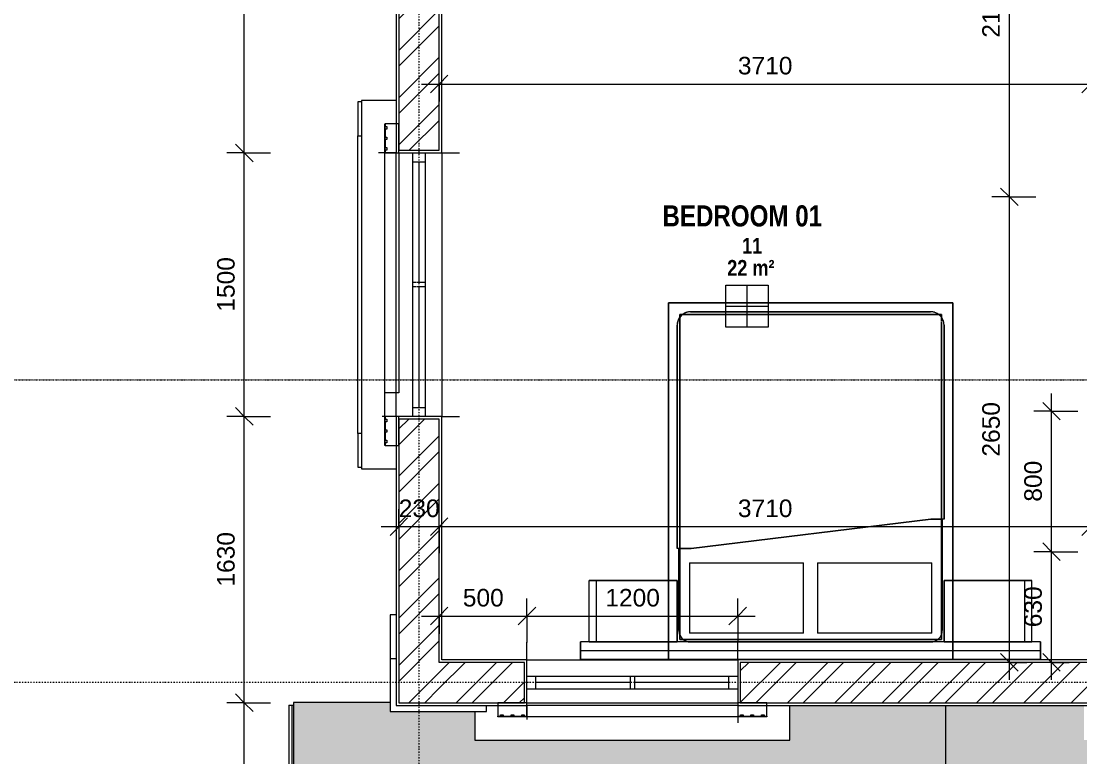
# Model space of a CAD drawing. Header units: millimetres. Extents: x -20313 to 13390, y -15775 to 12805.
# Drawn here: x -14737 to -8708, y -9214 to -5027 of the extents above; entities that cross this region are included whole.
import ezdxf

# ---------------------------------------------------------------- set-up
doc = ezdxf.new("R2010")
doc.units = ezdxf.units.MM
for name, pattern in [('Centre', [14.4, 3, -2.2, 7, -2.2]), ('Dash dot', [15.875, 6.35, -4.7625, 0, -4.7625]), ('TD_Level Line', [8, 4, -2, 0, -2])]:
    doc.linetypes.add(name, pattern=pattern)
for name, color, linetype, lineweight in [('A-ANNO-DIMS', 211, 'Continuous', 9), ('A-ANNO-DIMS-100', 211, 'Continuous', 9), ('A-AREA-IDEN', 2, 'Continuous', 9), ('A-DETL-MBND', 5, 'Continuous', 5), ('A-GENM', 13, 'Continuous', 5), ('A-GLAZ', 151, 'Continuous', 5), ('A-ROOF', 132, 'Continuous', 5), ('A-ROOF-PATT', 132, 'Continuous', 5), ('A-WALL', 113, 'Continuous', 5), ('A-WALL-PATT', 111, 'Continuous', 18), ('G-ANNO-SYMB', 111, 'Continuous', 9), ('I-FURN', 30, 'Continuous', 5), ('I-WALL', 2, 'Continuous', 5), ('S-GRID', 1, 'Continuous', 9)]:
    doc.layers.add(name, color=color, linetype=linetype, lineweight=lineweight)
doc.styles.add('Arial Narrow_B', font='ARIALNB.TTF', dxfattribs={"height": 90})
doc.styles.add('Arial Narrow_B_1', font='ARIALNB.TTF', dxfattribs={"height": 120})
doc.styles.add('Arial_3', font='arial.ttf', dxfattribs={"height": 100})
doc.dimstyles.new('Arial_1_0', dxfattribs={"dimscale": 304.8, "dimtxt": 102.02594, "dimasz": 0.328084, "dimexe": 0.328084, "dimexo": 0.0625, "dimgap": 0.082021, "dimtad": 1, "dimdec": 0, "dimzin": 0, "dimdsep": 46, "dimtxsty": 'Arial_3', "dimblk1": 'OBLIQUE', "dimblk2": 'OBLIQUE', "dimsah": 1, "dimcen": 0.09, "dimdle": 0.328084, "dimazin": 0, "dimtfac": 1, "dimtdec": 4, "dimtix": 1, "dimtmove": 0, "dimatfit": 3, "dimfxl": 0.492126, "dimfxlon": 1, "dimtvp": 1, "dimtolj": 1, "dimtzin": 0, "dimarcsym": 2})
pattern_1 = [(45, (-8404.18, -5860.1), (-134.704, 134.704), []), (45, (-8314.37, -5860.1), (-134.704, 134.704), [])]

# ---------------------------------------------------------------- blocks, each defined once
blk = doc.blocks.new('Casement - 2L - 1200 X 1800-1205388-01_First floor')
at = {"layer": 'A-GLAZ'}
for p, q in [((-273.8, 130), (-273.8, 230)), ((926.2, 130), (926.2, 230)), ((-223.8, 35), (-273.8, 35)), ((876.2, 35), (-223.8, 35)), ((-223.8, -35), (-223.8, 35)), ((-223.8, 0), (-223.8, 15)), ((313.2, 0), (-223.8, 0)), ((876.2, -35), (876.2, 35)), ((926.2, 35), (876.2, 35)), ((-273.8, -35), (-223.8, -35)), ((-223.8, -35), (876.2, -35)), ((876.2, 0), (339.2, 0)), ((876.2, -35), (926.2, -35)), ((-273.8, -130), (-273.8, -210)), ((926.2, -130), (926.2, -230))]:
    blk.add_line(p, q, dxfattribs=at)
at = {"layer": 'A-GLAZ', "linetype": 'Centre'}
for p, q in [((313.2, 35), (313.2, -35)), ((339.2, 35), (339.2, -35))]:
    blk.add_line(p, q, dxfattribs=at)
blk = doc.blocks.new('PARAPET3 - PARAPET-973356-01_First floor')
at = {"layer": 'A-DETL-MBND'}
for p, q in [((-9350, 12911.3), (-13958.9, 12759.8)), ((-9350, 12911.3), (-9349.4, 12892.2)), ((-13939.2, 12741.3), (-9349.4, 12892.2)), ((-9349.4, 12892.2), (-9349.2, 12885.7))]:
    blk.add_line(p, q, dxfattribs=at)
blk = doc.blocks.new('FUR-5_Beds - 4_Queen_1520 x 1880-V4-01_First floor')
at = {"layer": 'I-FURN', "color": 10}
for p, q in [((810, 0), (-810, 0)), ((-810, 0), (-810, -450)), ((-810, -450), (-810, 0)), ((-810, 0), (810, 0)), ((810, -450), (810, 0)), ((810, 0), (810, -450)), ((-1310, 0), (-1310, -100)), ((-1310, -50), (-1310, 0)), ((-810, 0), (-1310, 0)), ((-1310, 0), (1310, 0)), ((-1310, -100), (-1310, -50)), ((-1310, -50), (1310, -50)), ((810, 0), (-810, 0)), ((1310, 0), (810, 0)), ((1310, 0), (1310, -50)), ((1310, -100), (1310, 0)), ((1310, -50), (1310, -100)), ((-1310, -100), (1310, -100)), ((-1310, -100), (-1260, -100)), ((-1220, -100), (-1260, -100)), ((-1260, -100), (-760, -100)), ((-1260, -100), (-1260, -450)), ((-1260, -100), (-1260, -450)), ((-1260, -100), (-1220, -100)), ((-760, -100), (-1220, -100)), ((-1220, -100), (-810, -100)), ((-810, -100), (-1220, -100)), ((-1220, -100), (-1220, -450)), ((-1220, -100), (-1220, -450)), ((-1220, -100), (-810, -100)), ((-810, -100), (-760, -100)), ((-760, -100), (-810, -100)), ((-810, -100), (-760, -100)), ((-760, -450), (-760, -100)), ((-760, -100), (-760, -450)), ((-760, -100), (-760, -450)), ((-760, -100), (-760, -450)), ((-760, -100), (-683.8, -100)), ((-724.3, -115), (-745, -115)), ((-745, -115), (-745, -140.9)), ((-745, -140.9), (-745, -115)), ((-745, -115), (-724.3, -115)), ((-720.6, -115), (-724.3, -115)), ((-724.3, -115), (-720.6, -115)), ((-684.4, -115), (-719.6, -115)), ((-719.6, -115), (-684.4, -115)), ((-683.8, -100), (683.8, -100)), ((683.8, -115), (-683.8, -115)), ((-683.8, -115), (683.8, -115)), ((683.8, -100), (760, -100)), ((721.1, -115), (684.5, -115)), ((684.5, -115), (721.1, -115)), ((724, -115), (721.7, -115)), ((721.7, -115), (724, -115)), ((745, -115), (724, -115)), ((724, -115), (745, -115)), ((745, -140.9), (745, -115)), ((745, -115), (745, -140.9)), ((760, -100), (1260, -100)), ((810, -100), (760, -100)), ((760, -100), (810, -100)), ((1220, -100), (760, -100)), ((760, -450), (760, -100)), ((760, -100), (760, -450)), ((760, -100), (760, -450)), ((760, -100), (760, -450)), ((760, -100), (810, -100)), ((1220, -100), (810, -100)), ((810, -100), (1220, -100)), ((810, -100), (1220, -100)), ((1260, -100), (1220, -100)), ((1220, -100), (1220, -450)), ((1220, -100), (1220, -450)), ((1220, -100), (1260, -100)), ((1260, -100), (1260, -450)), ((1260, -100), (1260, -450)), ((1260, -100), (1310, -100)), ((-745, -140.9), (-745, -1903.8)), ((-745, -1903.8), (-745, -140.9)), ((745, -144.1), (745, -140.9)), ((745, -140.9), (745, -144.1)), ((745, -631.8), (745, -145.3)), ((745, -145.3), (745, -631.8)), ((-760, -450), (-1260, -450)), ((-1260, -450), (-1220, -450)), ((-1220, -450), (-810, -450)), ((-810, -450), (-1220, -450)), ((-1220, -450), (-760, -450)), ((-810, -450), (-760, -450)), ((-760, -450), (-810, -450)), ((-810, -450), (-810, -2030)), ((-810, -2030), (-810, -450)), ((760, -450), (1220, -450)), ((810, -450), (760, -450)), ((760, -450), (810, -450)), ((1260, -450), (760, -450)), ((1220, -450), (810, -450)), ((810, -450), (1220, -450)), ((810, -2030), (810, -450)), ((810, -450), (810, -2030)), ((1220, -450), (1260, -450)), ((745, -1903.8), (745, -632.4)), ((745, -632.4), (745, -1903.8)), ((-745, -1904.5), (-745, -1925.3)), ((-745, -1925.3), (-745, -1904.5)), ((-745, -1927.4), (-745, -1946.5)), ((-745, -1946.5), (-745, -1927.4)), ((745, -1918.5), (745, -1904.6)), ((745, -1904.6), (745, -1918.5)), ((745, -1947.2), (745, -1919)), ((745, -1919), (745, -1947.2)), ((-745, -1948.1), (-745, -1965)), ((-745, -1965), (-745, -1948.1)), ((-745, -1965), (-728.1, -1965)), ((-728.1, -1965), (-745, -1965)), ((-727.2, -1965), (-684.6, -1965)), ((-684.6, -1965), (-727.2, -1965)), ((-683.8, -1965), (683.8, -1965)), ((683.8, -1965), (-683.8, -1965)), ((684.5, -1965), (705.3, -1965)), ((705.3, -1965), (684.5, -1965)), ((707.4, -1965), (726.5, -1965)), ((726.5, -1965), (707.4, -1965)), ((728.1, -1965), (745, -1965)), ((745, -1965), (728.1, -1965)), ((745, -1965), (745, -1948.1)), ((745, -1948.1), (745, -1965)), ((-810, -2030), (810, -2030)), ((810, -2030), (-810, -2030))]:
    blk.add_line(p, q, dxfattribs=at)
at = {"layer": 'I-FURN'}
for p, q in [((150, -100), (-683.8, -100)), ((-683.8, -100), (683.8, -100)), ((683.8, -100), (150, -100)), ((-750, -166.2), (-750, -800)), ((-750, -800), (-750, -166.2)), ((-690, -150), (-690, -249.6)), ((-690, -150), (-690, -550)), ((-690, -150), (-40, -150)), ((-40, -249.6), (-40, -150)), ((-40, -550), (-40, -150)), ((40, -150), (40, -249.6)), ((40, -150), (40, -550)), ((40, -150), (690, -150)), ((690, -550), (690, -150)), ((690, -550), (690, -150)), ((750, -631.8), (750, -166.2)), ((750, -166.2), (750, -631.8)), ((-690, -249.6), (-690, -350)), ((-40, -350), (-40, -249.6)), ((40, -249.6), (40, -550)), ((-690, -350), (-690, -450.4)), ((-40, -550), (-40, -350)), ((-690, -450.4), (-690, -550)), ((-40, -550), (-690, -550)), ((690, -550), (40, -550)), ((680, -632.4), (-685, -800)), ((-685, -800), (680, -632.4)), ((680, -632.4), (-685, -800)), ((-685, -800), (680, -632.4)), ((685, -631.8), (680, -632.4)), ((680, -632.4), (685, -631.8)), ((710, -632.4), (680, -632.4)), ((680, -632.4), (760, -632.4)), ((750, -631.8), (685, -631.8)), ((685, -631.8), (700, -631.8)), ((750, -631.8), (700, -631.8)), ((710, -632.4), (760, -632.4)), ((760, -1903.8), (760, -632.4)), ((760, -632.4), (760, -1903.8)), ((-760, -800), (-760, -1903.8)), ((-760, -1903.8), (-760, -800)), ((-760, -800), (-750, -800)), ((-760, -800), (-710, -800)), ((-735.4, -800), (-750, -800)), ((-748.3, -800), (-750, -800)), ((-750, -800), (-735.4, -800)), ((-735.4, -800), (-748.3, -800)), ((-685, -800), (-735, -800)), ((-712.9, -800), (-735, -800)), ((-735, -800), (-685, -800)), ((-700, -800), (-712.9, -800)), ((-685, -800), (-710, -800)), ((-700, -800), (-685, -800)), ((-683.8, -1980), (150, -1980)), ((683.8, -1980), (-683.8, -1980)), ((150, -1980), (683.8, -1980))]:
    blk.add_line(p, q, dxfattribs=at)
at = {"layer": 'I-FURN', "flags": 128}
for points in [[(-683.8, -100), (-686.4, -100.1), (-689.1, -100.2), (-691.7, -100.5), (-694.3, -100.8), (-697, -101.3), (-699.5, -101.9), (-702.1, -102.6), (-704.6, -103.4), (-707.1, -104.2), (-709.6, -105.2), (-712, -106.3), (-714.4, -107.5), (-716.7, -108.8), (-719, -110.1), (-721.2, -111.6), (-723.3, -113.1), (-725.4, -114.7), (-727.5, -116.4), (-729.4, -118.2), (-731.3, -120.1), (-733.1, -122), (-734.8, -124), (-736.5, -126.1), (-738, -128.2), (-739.5, -130.4), (-740.9, -132.7), (-742.2, -135), (-743.4, -137.4), (-744.5, -139.8), (-745.5, -142.2), (-746.4, -144.7), (-747.2, -147.2), (-747.9, -149.8), (-748.5, -152.3), (-749, -154.9), (-749.4, -157.6), (-749.7, -160.2), (-749.9, -162.8), (-750, -165.5), (-750, -166.2)], [(750, -166.2), (749.9, -163.6), (749.8, -160.9), (749.5, -158.3), (749.2, -155.7), (748.7, -153), (748.1, -150.5), (747.4, -147.9), (746.6, -145.4), (745.8, -142.9), (744.8, -140.4), (743.7, -138), (742.5, -135.6), (741.2, -133.3), (739.9, -131), (738.4, -128.8), (736.9, -126.7), (735.3, -124.6), (733.6, -122.5), (731.8, -120.6), (729.9, -118.7), (728, -116.9), (726, -115.2), (723.9, -113.5), (721.8, -112), (719.6, -110.5), (717.3, -109.1), (715, -107.8), (712.6, -106.6), (710.2, -105.5), (707.8, -104.5), (705.3, -103.6), (702.8, -102.8), (700.2, -102.1), (697.7, -101.5), (695.1, -101), (692.4, -100.6), (689.8, -100.3), (687.2, -100.1), (684.5, -100), (683.8, -100)], [(-760, -1903.8), (-759.9, -1906.8), (-759.8, -1909.9), (-759.5, -1912.9), (-759, -1915.9), (-758.5, -1918.9), (-757.8, -1921.9), (-757, -1924.9), (-756.1, -1927.8), (-755.1, -1930.6), (-754, -1933.5), (-752.7, -1936.3), (-751.4, -1939), (-749.9, -1941.7), (-748.4, -1944.3), (-746.7, -1946.8), (-744.9, -1949.3), (-743.1, -1951.7), (-741.1, -1954), (-739, -1956.3), (-736.9, -1958.5), (-734.7, -1960.5), (-732.4, -1962.5), (-730, -1964.4), (-727.5, -1966.2), (-725, -1967.9), (-722.4, -1969.5), (-719.7, -1971), (-717, -1972.4), (-714.2, -1973.7), (-711.4, -1974.8), (-708.5, -1975.9), (-705.6, -1976.8), (-702.7, -1977.6), (-699.7, -1978.3), (-696.8, -1978.9), (-693.7, -1979.3), (-690.7, -1979.7), (-687.7, -1979.9), (-684.6, -1980), (-683.8, -1980)], [(683.8, -1980), (686.8, -1979.9), (689.9, -1979.8), (692.9, -1979.5), (695.9, -1979), (698.9, -1978.5), (701.9, -1977.8), (704.9, -1977), (707.8, -1976.1), (710.6, -1975.1), (713.5, -1974), (716.3, -1972.7), (719, -1971.4), (721.7, -1969.9), (724.3, -1968.4), (726.8, -1966.7), (729.3, -1964.9), (731.7, -1963.1), (734, -1961.1), (736.3, -1959), (738.5, -1956.9), (740.5, -1954.7), (742.5, -1952.4), (744.4, -1950), (746.2, -1947.5), (747.9, -1945), (749.5, -1942.4), (751, -1939.7), (752.4, -1937), (753.7, -1934.2), (754.8, -1931.4), (755.9, -1928.5), (756.8, -1925.6), (757.6, -1922.7), (758.3, -1919.7), (758.9, -1916.8), (759.3, -1913.7), (759.7, -1910.7), (759.9, -1907.7), (760, -1904.6), (760, -1903.8)]]:
    blk.add_lwpolyline(points, dxfattribs=at)
at = {"layer": 'I-FURN'}
for centre, radius, start, end in [((-683.8, -166.2), 66.2, 114.46409, 155.02868), ((-683.8, -166.2), 66.2, 110.36966, 114.46409), ((-683.8, -166.2), 66.2, 90, 110.36966), ((683.8, -166.2), 66.2, 69.68124, 90), ((683.8, -166.2), 66.2, 65.02868, 69.68124), ((683.8, -166.2), 66.2, 60, 65.02868), ((683.8, -166.2), 66.2, 24.46409, 60), ((-683.8, -166.2), 66.2, 159.68124, 180), ((-683.8, -166.2), 66.2, 155.02868, 159.68124), ((683.8, -166.2), 66.2, 20.36966, 24.46409), ((683.8, -166.2), 66.2, 0, 20.36966), ((-683.8, -1903.8), 76.2, 180, 270), ((683.8, -1903.8), 76.2, 270, 0)]:
    blk.add_arc(centre, radius, start, end, dxfattribs=at)
blk = doc.blocks.new('hood 1 - hood 1-1121410-01_First floor')
at = {"layer": 'A-GENM'}
for p, q in [((-5895.7, 12611.6), (-7989.9, 12542.7)), ((-5889.2, 12414.2), (-5895.7, 12611.6)), ((-7989.9, 12542.7), (-7983.4, 12345.3)), ((-7853.1, 12414.6), (-6023.8, 12474.8)), ((-7688, 12420.1), (-7687.9, 12417)), ((-7553.3, 12424.5), (-6023.8, 12474.8)), ((-7550.6, 12344.5), (-7553.3, 12424.5)), ((-6173.5, 12466.8), (-6158.5, 12467.3)), ((-6113.2, 12468.8), (-6098.2, 12469.3)), ((-6052.9, 12470.8), (-6037.9, 12471.3)), ((-6023.8, 12474.8), (-6023.7, 12471.8)), ((-6023.8, 12474.8), (-6023.7, 12471.8)), ((-7853, 12411.6), (-7853.1, 12414.6)), ((-7838.6, 12412.1), (-7823.7, 12412.6)), ((-7778.3, 12414.1), (-7763.3, 12414.6)), ((-7718, 12416.1), (-7703, 12416.5)), ((-6186.1, 12389.4), (-7550.6, 12344.5))]:
    blk.add_line(p, q, dxfattribs=at)
at = {"layer": 'A-GENM', "lineweight": 9}
for p, q in [((-6173.5, 12466.8), (-6188.7, 12466.3)), ((-6188.7, 12466.3), (-6186.1, 12389.4)), ((-6173.2, 12458), (-6173.5, 12466.8)), ((-6158.2, 12458.5), (-6173.2, 12458)), ((-6113.2, 12468.8), (-6158.5, 12467.3)), ((-6158.5, 12467.3), (-6158.2, 12458.5)), ((-6112.9, 12460), (-6113.2, 12468.8)), ((-6097.9, 12460.5), (-6112.9, 12460)), ((-6052.9, 12470.8), (-6098.2, 12469.3)), ((-6098.2, 12469.3), (-6097.9, 12460.5)), ((-6052.6, 12462), (-6052.9, 12470.8)), ((-6037.6, 12462.5), (-6052.6, 12462)), ((-6022.7, 12471.8), (-6037.9, 12471.3)), ((-6037.9, 12471.3), (-6037.6, 12462.5)), ((-6020.2, 12394.9), (-6022.7, 12471.8)), ((-7838.6, 12412.1), (-7853.8, 12411.6)), ((-7853.8, 12411.6), (-7851.3, 12334.7)), ((-7838.4, 12403.3), (-7838.6, 12412.1)), ((-7823.4, 12403.8), (-7838.4, 12403.3)), ((-7778.3, 12414.1), (-7823.7, 12412.6)), ((-7823.7, 12412.6), (-7823.4, 12403.8)), ((-7778, 12405.3), (-7778.3, 12414.1)), ((-7763.1, 12405.8), (-7778, 12405.3)), ((-7718, 12416.1), (-7763.3, 12414.6)), ((-7763.3, 12414.6), (-7763.1, 12405.8)), ((-7717.7, 12407.3), (-7718, 12416.1)), ((-7702.7, 12407.8), (-7717.7, 12407.3)), ((-7687.9, 12417), (-7703, 12416.5)), ((-7703, 12416.5), (-7702.7, 12407.8)), ((-7685.3, 12340.1), (-7687.9, 12417)), ((-6186.1, 12389.4), (-6020.2, 12394.9)), ((-7851.3, 12334.7), (-7685.3, 12340.1))]:
    blk.add_line(p, q, dxfattribs=at)
blk = doc.blocks.new('Casement - 2L - 1500 X 1800-1172774-01_First floor')
at = {"layer": 'A-GLAZ'}
for p, q in [((-423.8, 130), (-423.8, 210)), ((1076.2, 130), (1076.2, 230)), ((-423.8, 35), (-373.8, 35)), ((-373.8, 35), (1026.2, 35)), ((-373.8, 35), (-373.8, -35)), ((313.2, 0), (-373.8, 0)), ((-373.8, 0), (-373.8, -15)), ((1026.2, 0), (339.2, 0)), ((1026.2, 35), (1026.2, -35)), ((1026.2, 35), (1076.2, 35)), ((-373.8, -35), (-423.8, -35)), ((1026.2, -35), (-373.8, -35)), ((1076.2, -35), (1026.2, -35)), ((-423.8, -130), (-423.8, -230)), ((1076.2, -130), (1076.2, -230))]:
    blk.add_line(p, q, dxfattribs=at)
at = {"layer": 'A-GLAZ', "linetype": 'Centre'}
for p, q in [((313.2, -35), (313.2, 35)), ((339.2, -35), (339.2, 35))]:
    blk.add_line(p, q, dxfattribs=at)
blk = doc.blocks.new('hood 15 - hood 1-1127732-01_First floor')
at = {"layer": 'A-GENM'}
for p, q in [((-9347.8, 11752.8), (-9510.2, 11747.4)), ((-9510.2, 11747.4), (-9451.2, 9953.1)), ((-9373.4, 11619.4), (-9370.4, 11619.5)), ((-9373.4, 11619.4), (-9370.4, 11619.5)), ((-9323.1, 10089.9), (-9373.4, 11619.4)), ((-9323.1, 10089.9), (-9373.4, 11619.4)), ((-9369.4, 11590.2), (-9369.9, 11605.2)), ((-9367.4, 11529.9), (-9367.9, 11544.9)), ((-9365.4, 11469.6), (-9365.9, 11484.6)), ((-9288, 11457), (-9248.6, 10257.6)), ((-9324.5, 10224.9), (-9325, 10239.9)), ((-9322.5, 10164.6), (-9323, 10179.6)), ((-9320.1, 10090), (-9323.1, 10089.9)), ((-9320.1, 10090), (-9323.1, 10089.9)), ((-9320.6, 10104.3), (-9321, 10119.3)), ((-9451.2, 9953.1), (-9253.8, 9959.6))]:
    blk.add_line(p, q, dxfattribs=at)
at = {"layer": 'A-GENM', "lineweight": 9}
for p, q in [((-9293.5, 11622.9), (-9370.4, 11620.4)), ((-9370.4, 11620.4), (-9369.9, 11605.2)), ((-9369.9, 11605.2), (-9361.1, 11605.5)), ((-9360.6, 11590.5), (-9369.4, 11590.2)), ((-9369.4, 11590.2), (-9367.9, 11544.9)), ((-9361.1, 11605.5), (-9360.6, 11590.5)), ((-9288, 11457), (-9293.5, 11622.9)), ((-9367.9, 11544.9), (-9359.1, 11545.2)), ((-9358.6, 11530.2), (-9367.4, 11529.9)), ((-9367.4, 11529.9), (-9365.9, 11484.6)), ((-9359.1, 11545.2), (-9358.6, 11530.2)), ((-9365.9, 11484.6), (-9357.1, 11484.9)), ((-9356.7, 11469.9), (-9365.4, 11469.6)), ((-9365.4, 11469.6), (-9364.9, 11454.4)), ((-9364.9, 11454.4), (-9288, 11457)), ((-9357.1, 11484.9), (-9356.7, 11469.9)), ((-9248.6, 10257.6), (-9325.5, 10255.1)), ((-9325.5, 10255.1), (-9325, 10239.9)), ((-9243.1, 10091.7), (-9248.6, 10257.6)), ((-9325, 10239.9), (-9316.2, 10240.2)), ((-9315.7, 10225.2), (-9324.5, 10224.9)), ((-9324.5, 10224.9), (-9323, 10179.6)), ((-9316.2, 10240.2), (-9315.7, 10225.2)), ((-9323, 10179.6), (-9314.2, 10179.9)), ((-9313.8, 10164.9), (-9322.5, 10164.6)), ((-9322.5, 10164.6), (-9321, 10119.3)), ((-9314.2, 10179.9), (-9313.8, 10164.9)), ((-9321, 10119.3), (-9312.3, 10119.6)), ((-9311.8, 10104.6), (-9320.6, 10104.3)), ((-9320.6, 10104.3), (-9320.1, 10089.2)), ((-9320.1, 10089.2), (-9243.1, 10091.7)), ((-9312.3, 10119.6), (-9311.8, 10104.6))]:
    blk.add_line(p, q, dxfattribs=at)
blk = doc.blocks.new('hood 2 - hood 1-1194687-01_First floor')
at = {"layer": 'A-DETL-MBND'}
for p, q in [((-7790.2, 12569.3), (-6096.6, 12625)), ((-5903.6, 12631.3), (-6096.6, 12625)), ((-6096.6, 12625), (-6095.9, 12605)), ((-5903, 12611.3), (-5903.6, 12631.3)), ((-5889.2, 12414.2), (-5895.7, 12611.6)), ((-7790.2, 12569.3), (-7983.1, 12562.9)), ((-7983.1, 12562.9), (-7982.5, 12543)), ((-7789.5, 12549.3), (-7790.2, 12569.3))]:
    blk.add_line(p, q, dxfattribs=at)
blk = doc.blocks.new('brick facing edge - brick facing edge-1233025-01_First floor')
at = {"layer": 'A-WALL'}
for p, q in [((-9067.1, 12344.7), (-9366.9, 12334.9)), ((-9366.9, 12334.9), (-9348.8, 11785.2)), ((-8817.2, 12352.9), (-9067.1, 12344.7)), ((-9065.9, 12309.7), (-9067.1, 12344.7)), ((-8816, 12317.9), (-8817.2, 12352.9)), ((-9348.8, 11785.2), (-9313.8, 11786.3))]:
    blk.add_line(p, q, dxfattribs=at)
blk = doc.blocks.new('Room Tag B - Medium_rfaX - Name and Number-1261570-01_First floor')
at = {"layer": 'A-AREA-IDEN'}
for p, q in [((-2.752, -5.004), (-2.752, -2.604)), ((-2.752, -2.604), (-0.352, -2.604)), ((-1.552, -2.604), (-1.552, -5.004)), ((-0.352, -2.604), (-0.352, -5.004)), ((-2.752, -3.804), (-0.352, -3.804)), ((-0.352, -5.004), (-2.752, -5.004))]:
    blk.add_line(p, q, dxfattribs=at)
blk = doc.blocks.new('DIMBLOCK12-01_First floor')
at = {"layer": 'A-ANNO-DIMS-100', "transparency": 16777216}
for p, q in [((-13466.1, -8906.5), (-13516.1, -8856.5)), ((-13466.1, -8906.5), (-13566.1, -8906.5)), ((-13466.1, -13606.5), (-13466.1, -8906.5)), ((-13466.1, -8906.5), (-13416.1, -8956.5)), ((-13466.1, -8906.5), (-13316.1, -8906.5)), ((-13466.1, -13506.5), (-13516.1, -13456.5)), ((-13466.1, -13506.5), (-13566.1, -13506.5)), ((-13466.1, -13506.5), (-13416.1, -13556.5)), ((-13466.1, -13506.5), (-13316.1, -13506.5))]:
    blk.add_line(p, q, dxfattribs=at)
at = {"layer": 'A-ANNO-DIMS-100', "color": 0, "transparency": 16777216, "insert": (-13620.9, -11360.4), "char_height": 100, "width": 369.177, "attachment_point": 1, "rotation": 90, "line_spacing_factor": 0.941778, "style": 'Arial_3'}
blk.add_mtext('4600', dxfattribs=at)
blk = doc.blocks.new('_Oblique')
at = {"color": 0, "linetype": 'ByBlock', "lineweight": -2}
blk.add_line((-0.5, -0.5), (0.5, 0.5), dxfattribs=at)
blk = doc.blocks.new('DIMBLOCK13-01_First floor')
at = {"layer": 'A-ANNO-DIMS-100', "transparency": 16777216}
for p, q in [((-13466.1, -7276.5), (-13516.1, -7226.5)), ((-13466.1, -7276.5), (-13566.1, -7276.5)), ((-13466.1, -8906.5), (-13466.1, -7276.5)), ((-13466.1, -7276.5), (-13416.1, -7326.5)), ((-13466.1, -7276.5), (-13316.1, -7276.5)), ((-13466.1, -8906.5), (-13516.1, -8856.5)), ((-13466.1, -8906.5), (-13566.1, -8906.5)), ((-13466.1, -8906.5), (-13416.1, -8956.5)), ((-13466.1, -8906.5), (-13316.1, -8906.5))]:
    blk.add_line(p, q, dxfattribs=at)
at = {"layer": 'A-ANNO-DIMS-100', "color": 0, "transparency": 16777216, "insert": (-13620.9, -8245.4), "char_height": 100, "width": 369.177, "attachment_point": 1, "rotation": 90, "line_spacing_factor": 0.941778, "style": 'Arial_3'}
blk.add_mtext('1630', dxfattribs=at)
blk = doc.blocks.new('DIMBLOCK14-01_First floor')
at = {"layer": 'A-ANNO-DIMS-100', "transparency": 16777216}
for p, q in [((-13466.1, -5776.5), (-13516.1, -5726.5)), ((-13466.1, -5776.5), (-13566.1, -5776.5)), ((-13466.1, -7276.5), (-13466.1, -5776.5)), ((-13466.1, -5776.5), (-13416.1, -5826.5)), ((-13466.1, -5776.5), (-13316.1, -5776.5)), ((-13466.1, -7276.5), (-13516.1, -7226.5)), ((-13466.1, -7276.5), (-13566.1, -7276.5)), ((-13466.1, -7276.5), (-13416.1, -7326.5)), ((-13466.1, -7276.5), (-13316.1, -7276.5))]:
    blk.add_line(p, q, dxfattribs=at)
at = {"layer": 'A-ANNO-DIMS-100', "color": 0, "transparency": 16777216, "insert": (-13620.9, -6680.4), "char_height": 100, "width": 369.177, "attachment_point": 1, "rotation": 90, "line_spacing_factor": 0.941778, "style": 'Arial_3'}
blk.add_mtext('1500', dxfattribs=at)
blk = doc.blocks.new('DIMBLOCK15-01_First floor')
at = {"layer": 'A-ANNO-DIMS-100', "transparency": 16777216}
for p, q in [((-13466.1, -3676.5), (-13566.1, -3676.5)), ((-13466.1, -3676.5), (-13516.1, -3626.5)), ((-13466.1, -5776.5), (-13466.1, -3676.5)), ((-13466.1, -3676.5), (-13416.1, -3726.5)), ((-13466.1, -3676.5), (-13316.1, -3676.5)), ((-13466.1, -5776.5), (-13516.1, -5726.5)), ((-13466.1, -5776.5), (-13566.1, -5776.5)), ((-13466.1, -5776.5), (-13416.1, -5826.5)), ((-13466.1, -5776.5), (-13316.1, -5776.5))]:
    blk.add_line(p, q, dxfattribs=at)
at = {"layer": 'A-ANNO-DIMS-100', "color": 0, "transparency": 16777216, "insert": (-13620.9, -4880.4), "char_height": 100, "width": 369.177, "attachment_point": 1, "rotation": 90, "line_spacing_factor": 0.941778, "style": 'Arial_3'}
blk.add_mtext('2100', dxfattribs=at)
blk = doc.blocks.new('DIMBLOCK123-01_First floor')
at = {"layer": 'A-ANNO-DIMS-100', "transparency": 16777216}
for p, q in [((-12356, -7904.4), (-12356, -7804.4)), ((-8646, -7904.4), (-8646, -7804.4)), ((-12356, -7904.4), (-12306, -7854.4)), ((-8646, -7904.4), (-8596, -7854.4)), ((-12356, -7904.4), (-12406, -7954.4)), ((-8646, -7904.4), (-12356, -7904.4)), ((-12356, -7904.4), (-12356, -8054.4)), ((-8646, -7904.4), (-8696, -7954.4)), ((-8646, -7904.4), (-8646, -8054.4))]:
    blk.add_line(p, q, dxfattribs=at)
at = {"layer": 'A-ANNO-DIMS-100', "color": 0, "transparency": 16777216, "insert": (-10654.8, -7749.6), "char_height": 100, "width": 369.177, "attachment_point": 1, "line_spacing_factor": 0.941778, "style": 'Arial_3'}
blk.add_mtext('3710', dxfattribs=at)
blk = doc.blocks.new('DIMBLOCK124-01_First floor')
at = {"layer": 'A-ANNO-DIMS-100', "transparency": 16777216}
for p, q in [((-12586, -7904.4), (-12586, -7804.4)), ((-12356, -7904.4), (-12356, -7804.4)), ((-12586, -7904.4), (-12536, -7854.4)), ((-12356, -7904.4), (-12306, -7854.4)), ((-12356, -7904.4), (-12686, -7904.4)), ((-12586, -7904.4), (-12636, -7954.4)), ((-12586, -7904.4), (-12586, -8054.4)), ((-12356, -7904.4), (-12406, -7954.4)), ((-12356, -7904.4), (-12356, -8054.4))]:
    blk.add_line(p, q, dxfattribs=at)
at = {"layer": 'A-ANNO-DIMS-100', "color": 0, "transparency": 16777216, "insert": (-12586.3, -7749.6), "char_height": 100, "width": 276.883, "attachment_point": 1, "line_spacing_factor": 0.941778, "style": 'Arial_3'}
blk.add_mtext('230', dxfattribs=at)
blk = doc.blocks.new('DIMBLOCK125-01_First floor')
at = {"layer": 'A-ANNO-DIMS-100', "transparency": 16777216}
for p, q in [((-12356, -8413.3), (-12356, -8263.3)), ((-11856, -8413.3), (-11856, -8313.3)), ((-12356, -8413.3), (-12306, -8363.3)), ((-11856, -8413.3), (-11806, -8363.3)), ((-12456, -8413.3), (-11856, -8413.3)), ((-12356, -8413.3), (-12406, -8463.3)), ((-12356, -8413.3), (-12356, -8513.3)), ((-11856, -8413.3), (-11906, -8463.3)), ((-11856, -8413.3), (-11856, -8563.3))]:
    blk.add_line(p, q, dxfattribs=at)
at = {"layer": 'A-ANNO-DIMS-100', "color": 0, "transparency": 16777216, "insert": (-12221.3, -8258.5), "char_height": 100, "width": 276.883, "attachment_point": 1, "line_spacing_factor": 0.941778, "style": 'Arial_3'}
blk.add_mtext('500', dxfattribs=at)
blk = doc.blocks.new('DIMBLOCK126-01_First floor')
at = {"layer": 'A-ANNO-DIMS-100', "transparency": 16777216}
for p, q in [((-11856, -8413.3), (-11856, -8313.3)), ((-10656, -8413.3), (-10656, -8313.3)), ((-11856, -8413.3), (-11806, -8363.3)), ((-10656, -8413.3), (-10606, -8363.3)), ((-11856, -8413.3), (-11906, -8463.3)), ((-11856, -8413.3), (-10556, -8413.3)), ((-11856, -8413.3), (-11856, -8563.3)), ((-10656, -8413.3), (-10706, -8463.3)), ((-10656, -8413.3), (-10656, -8563.3))]:
    blk.add_line(p, q, dxfattribs=at)
at = {"layer": 'A-ANNO-DIMS-100', "color": 0, "transparency": 16777216, "insert": (-11409.8, -8258.5), "char_height": 100, "width": 369.177, "attachment_point": 1, "line_spacing_factor": 0.941778, "style": 'Arial_3'}
blk.add_mtext('1200', dxfattribs=at)
blk = doc.blocks.new('DIMBLOCK137-01_First floor')
at = {"layer": 'A-ANNO-DIMS-100', "transparency": 16777216}
for p, q in [((-12356, -5384.3), (-12356, -5234.3)), ((-8646, -5384.3), (-8646, -5284.3)), ((-12356, -5384.3), (-12306, -5334.3)), ((-8646, -5384.3), (-8596, -5334.3)), ((-12456, -5384.3), (-8646, -5384.3)), ((-12356, -5384.3), (-12406, -5434.3)), ((-12356, -5384.3), (-12356, -5484.3)), ((-8646, -5384.3), (-8696, -5434.3)), ((-8646, -5384.3), (-8646, -5534.3))]:
    blk.add_line(p, q, dxfattribs=at)
at = {"layer": 'A-ANNO-DIMS-100', "color": 0, "transparency": 16777216, "insert": (-10654.8, -5229.5), "char_height": 100, "width": 369.177, "attachment_point": 1, "line_spacing_factor": 0.941778, "style": 'Arial_3'}
blk.add_mtext('3710', dxfattribs=at)
blk = doc.blocks.new('DIMBLOCK247-01_First floor')
at = {"layer": 'A-ANNO-DIMS-100', "transparency": 16777216}
for p, q in [((-8869.2, -8046.5), (-8919.2, -7996.5)), ((-8869.2, -8046.5), (-8969.2, -8046.5)), ((-8869.2, -8776.5), (-8869.2, -8046.5)), ((-8869.2, -8046.5), (-8819.2, -8096.5)), ((-8869.2, -8046.5), (-8719.2, -8046.5)), ((-8869.2, -8676.5), (-9019.2, -8676.5)), ((-8869.2, -8676.5), (-8919.2, -8626.5)), ((-8869.2, -8676.5), (-8819.2, -8726.5)), ((-8869.2, -8676.5), (-8769.2, -8676.5))]:
    blk.add_line(p, q, dxfattribs=at)
at = {"layer": 'A-ANNO-DIMS-100', "color": 0, "transparency": 16777216, "insert": (-9024, -8476.9), "char_height": 100, "width": 276.883, "attachment_point": 1, "rotation": 90, "line_spacing_factor": 0.941778, "style": 'Arial_3'}
blk.add_mtext('630', dxfattribs=at)
blk = doc.blocks.new('DIMBLOCK248-01_First floor')
at = {"layer": 'A-ANNO-DIMS-100', "transparency": 16777216}
for p, q in [((-8869.2, -8046.5), (-8869.2, -7146.5)), ((-8869.2, -7246.5), (-8919.2, -7196.5)), ((-8869.2, -7246.5), (-8969.2, -7246.5)), ((-8869.2, -7246.5), (-8819.2, -7296.5)), ((-8869.2, -7246.5), (-8719.2, -7246.5)), ((-8869.2, -8046.5), (-8919.2, -7996.5)), ((-8869.2, -8046.5), (-8969.2, -8046.5)), ((-8869.2, -8046.5), (-8819.2, -8096.5)), ((-8869.2, -8046.5), (-8719.2, -8046.5))]:
    blk.add_line(p, q, dxfattribs=at)
at = {"layer": 'A-ANNO-DIMS-100', "color": 0, "transparency": 16777216, "insert": (-9024, -7761.9), "char_height": 100, "width": 276.883, "attachment_point": 1, "rotation": 90, "line_spacing_factor": 0.941778, "style": 'Arial_3'}
blk.add_mtext('800', dxfattribs=at)
blk = doc.blocks.new('DIMBLOCK249-01_First floor')
at = {"layer": 'A-ANNO-DIMS-100', "transparency": 16777216}
for p, q in [((-9108.5, -6026.5), (-9208.5, -6026.5)), ((-9108.5, -6026.5), (-9158.5, -5976.5)), ((-9108.5, -8776.5), (-9108.5, -6026.5)), ((-9108.5, -6026.5), (-9058.5, -6076.5)), ((-9108.5, -6026.5), (-8958.5, -6026.5)), ((-9108.5, -8676.5), (-9258.5, -8676.5)), ((-9108.5, -8676.5), (-9158.5, -8626.5)), ((-9108.5, -8676.5), (-9058.5, -8726.5)), ((-9108.5, -8676.5), (-9008.5, -8676.5))]:
    blk.add_line(p, q, dxfattribs=at)
at = {"layer": 'A-ANNO-DIMS-100', "color": 0, "transparency": 16777216, "insert": (-9263.3, -7505.4), "char_height": 100, "width": 369.177, "attachment_point": 1, "rotation": 90, "line_spacing_factor": 0.941778, "style": 'Arial_3'}
blk.add_mtext('2650', dxfattribs=at)
blk = doc.blocks.new('DIMBLOCK250-01_First floor')
at = {"layer": 'A-ANNO-DIMS-100', "transparency": 16777216}
for p, q in [((-9108.5, -3906.5), (-9158.5, -3856.5)), ((-9108.5, -3906.5), (-9258.5, -3906.5)), ((-9108.5, -6026.5), (-9108.5, -3906.5)), ((-9108.5, -3906.5), (-9058.5, -3956.5)), ((-9108.5, -3906.5), (-9008.5, -3906.5)), ((-9108.5, -6026.5), (-9208.5, -6026.5)), ((-9108.5, -6026.5), (-9158.5, -5976.5)), ((-9108.5, -6026.5), (-9058.5, -6076.5)), ((-9108.5, -6026.5), (-8958.5, -6026.5))]:
    blk.add_line(p, q, dxfattribs=at)
at = {"layer": 'A-ANNO-DIMS-100', "color": 0, "transparency": 16777216, "insert": (-9263.3, -5120.4), "char_height": 100, "width": 369.177, "attachment_point": 1, "rotation": 90, "line_spacing_factor": 0.941778, "style": 'Arial_3'}
blk.add_mtext('2120', dxfattribs=at)

msp = doc.modelspace()

# ---------------------------------------------------------------- hatches: boundary and pattern name
at = {"layer": 'A-ROOF-PATT'}
h = msp.add_hatch(dxfattribs=at)
h.set_pattern_fill('FP_2', color=256, style=0, pattern_type=2)
h.set_pattern_definition([(185.321, (-1208.595, -116.84), (1422.7774649, 126.991261), [109.552, -2629.24]), (90, (-1317.67, -127), (-118.565, 127), [10.16, -116.84]), (270, (-1327.16, 0), (118.565, -127), [35.56, -91.44]), (0, (-1327.16, -35.56), (118.565, 127), [11.856, -106.708]), (180, (-1315.3, -116.84), (-118.565, -127), [11.856, -106.708]), (270, (-1327.16, -116.84), (118.565, -127), [10.16, -116.84]), (270, (-1317.67, 0), (118.565, -127), [25.4, -101.6]), (354.679, (-1317.675, -25.4), (1422.7774649, -126.991261), [109.552, -2629.24]), (320.782, (-1311.746, -25.4), (-2015.6072356, 1650.990985), [32.138, -3181.648]), (287.286, (-1286.848, -45.72), (118.566, -253.99939), [31.922, -367.1]), (252.714, (-1277.363, -76.2), (118.566, 253.99939), [31.922, -367.1]), (219.218, (-1286.848, -106.68), (-2015.6072356, -1650.990985), [32.138, -3181.648]), (288.981, (-1295.147, -52.07), (-474.2663295, 1396.9973541), [25.517, -2526.225]), (251.019, (-1286.848, -76.2), (-474.2663295, -1396.9973541), [25.517, -2526.225]), (219.321, (-1295.147, -100.33), (-1541.3477461, -1269.9923843), [26.055, -2579.41]), (320.679, (-1315.303, -35.56), (-1541.3477461, 1269.9923843), [26.055, -2579.41])])
h.paths.add_polyline_path([(-13186, -13506.5), (-9471, -9791.5), (-9471, -8921.5), (-10358.3, -8921.5), (-10358.3, -9119), (-12153.6, -9119), (-12153.6, -8956.5), (-12636, -8956.5), (-12636, -8905.7), (-13186, -8905.7), (-13186, -13148.4)])
h = msp.add_hatch(dxfattribs=at)
h.set_pattern_fill('FP_3', color=256, style=0, pattern_type=2)
h.set_pattern_definition([(5.321, (-1224.074, 116.84), (-1422.7774649, -126.991261), [109.552, -2629.24]), (270, (-1114.99, 127), (118.565, -127), [10.16, -116.84]), (90, (-1105.51, 0), (-118.565, 127), [35.56, -91.44]), (180, (-1105.51, 35.56), (-118.565, -127), [11.856, -106.708]), (0, (-1117.37, 116.84), (118.565, 127), [11.856, -106.708]), (90, (-1105.51, 116.84), (-118.565, 127), [10.16, -116.84]), (90, (-1114.99, 0), (-118.565, 127), [25.4, -101.6]), (174.679, (-1114.994, 25.4), (-1422.7774649, 126.991261), [109.552, -2629.24]), (140.782, (-1120.923, 25.4), (2015.6072356, -1650.990985), [32.138, -3181.648]), (107.286, (-1145.82, 45.72), (-118.566, 253.99939), [31.922, -367.1]), (72.714, (-1155.306, 76.2), (-118.566, -253.99939), [31.922, -367.1]), (39.218, (-1145.821, 106.68), (2015.6072356, 1650.990985), [32.138, -3181.648]), (108.981, (-1137.522, 52.07), (474.2663295, -1396.9973541), [25.517, -2526.225]), (71.019, (-1145.821, 76.2), (474.2663295, 1396.9973541), [25.517, -2526.225]), (39.321, (-1137.522, 100.33), (1541.3477461, 1269.9923843), [26.055, -2579.41]), (140.679, (-1117.366, 35.56), (1541.3477461, -1269.9923843), [26.055, -2579.41])])
h.paths.add_polyline_path([(-5756, -13506.5), (-5756, -9119), (-6083.7, -9119), (-6083.7, -8921.5), (-6888.4, -8921.5), (-6888.4, -9119), (-8683.7, -9119), (-8684.7, -8921.5), (-9471, -8921.5), (-9471, -9791.5), (-5927.2, -13335.3)])
at = {"layer": 'A-WALL-PATT', "lineweight": 5}
h = msp.add_hatch(dxfattribs=at)
h.set_pattern_fill('FP_1', color=256, style=0, pattern_type=2)
h.set_pattern_definition(pattern_1)
h.paths.add_polyline_path([(-12356, -8906.5), (-12356, -7291.5), (-12586, -7291.5), (-12586, -8906.5), (-12396.7, -8906.5)])
h.paths.add_polyline_path([(-12586, -5761.5), (-12356, -5761.5), (-12356, -3906.5), (-12586, -3906.5), (-12586, -5611.1)])
h = msp.add_hatch(dxfattribs=at)
h.set_pattern_fill('FP_1', color=256, style=0, pattern_type=2)
h.set_pattern_definition(pattern_1)
h.paths.add_polyline_path([(-5801, -8906.5), (-5801, -8676.5), (-7171, -8676.5), (-7171, -8906.5), (-5821.1, -8906.5)])
h.paths.add_polyline_path([(-3593.9, -8906.5), (-3051, -8906.5), (-3051, -8676.5), (-4571, -8676.5), (-4571, -8906.5), (-4018.1, -8906.5)])
h.paths.add_polyline_path([(-256, -8906.5), (-256, -8676.5), (-1821, -8676.5), (-1821, -8906.5), (-306.1, -8906.5)])
h.paths.add_polyline_path([(-8472.6, -8906.5), (-8401, -8906.5), (-8401, -8676.5), (-10641, -8676.5), (-10641, -8906.5), (-8684.7, -8906.5)])
h.paths.add_polyline_path([(-11871, -8906.5), (-11871, -8676.5), (-12356, -8676.5), (-12356, -8906.5), (-12078.5, -8906.5)])

# ---------------------------------------------------------------- linework, layer by layer
at = {"layer": 'A-ROOF'}
for p, q in [((-13186, -8905.7), (-13186, -13506.5)), ((-12636, -8905.7), (-13186, -8905.7)), ((-9471, -9791.5), (-9471, -8921.5))]:
    msp.add_line(p, q, dxfattribs=at)
at = {"layer": 'A-WALL', "lineweight": 18}
for p, q in [((-12356, -5761.5), (-12356, -3906.5)), ((-12586, -3976.5), (-12586, -5761.5)), ((-12586, -5761.5), (-12356, -5761.5)), ((-12586, -7291.5), (-12586, -8906.5)), ((-12356, -7291.5), (-12586, -7291.5)), ((-12356, -8676.5), (-12356, -7291.5)), ((-11871, -8676.5), (-12356, -8676.5)), ((-11871, -8906.5), (-11871, -8676.5)), ((-10641, -8676.5), (-10641, -8906.5)), ((-8646, -8676.5), (-10641, -8676.5)), ((-12586, -8906.5), (-11871, -8906.5)), ((-10641, -8906.5), (-8401, -8906.5))]:
    msp.add_line(p, q, dxfattribs=at)
at = {"layer": 'G-ANNO-SYMB', "linetype": 'TD_Level Line', "lineweight": 18}
msp.add_line((-18919.7, -7068.1), (10398.9, -7068.1), dxfattribs=at)
at = {"layer": 'I-WALL', "lineweight": 18}
for p, q in [((-12341, -5776.5), (-12341, -3921.5)), ((-12601, -3991.5), (-12601, -5776.5)), ((-12601, -5776.5), (-12341, -5776.5)), ((-12601, -7276.5), (-12601, -8921.5)), ((-12341, -7276.5), (-12601, -7276.5)), ((-12341, -8661.5), (-12341, -7276.5)), ((-11856, -8661.5), (-12341, -8661.5)), ((-11856, -8921.5), (-11856, -8661.5)), ((-8661, -8661.5), (-10656, -8661.5)), ((-10656, -8661.5), (-10656, -8921.5)), ((-12601, -8921.5), (-11856, -8921.5)), ((-10656, -8921.5), (-8386, -8921.5))]:
    msp.add_line(p, q, dxfattribs=at)
at = {"layer": 'I-WALL'}
for p, q in [((-12601, -7276.5), (-12601, -5776.5)), ((-12341, -5776.5), (-12341, -7276.5)), ((-11856, -8661.5), (-10656, -8661.5)), ((-10656, -8921.5), (-11856, -8921.5))]:
    msp.add_line(p, q, dxfattribs=at)
at = {"layer": 'S-GRID', "linetype": 'Dash dot', "lineweight": 18}
for p, q in [((-12471, 9010.6), (-12471, -11991.6)), ((8007.6, -8791.5), (-15858.2, -8791.5))]:
    msp.add_line(p, q, dxfattribs=at)

# ---------------------------------------------------------------- block references
at = {"layer": 'A-AREA-IDEN', "xscale": 99.99999999999994, "yscale": 99.99999999999994, "zscale": 99.99999999999994}
msp.add_blockref('Room Tag B - Medium_rfaX - Name and Number-1261570-01_First floor', (-10447.9, -6268.4), dxfattribs=at)
at = {"layer": 'A-DETL-MBND', "rotation": 88.11700695989701}
for name in ['hood 2 - hood 1-1194687-01_First floor', 'PARAPET3 - PARAPET-973356-01_First floor']:
    msp.add_blockref(name, (0, 0), dxfattribs=at)
at = {"layer": 'A-GENM', "rotation": 88.11700695989701}
for name, p in [('hood 1 - hood 1-1121410-01_First floor', (0, -0.8)), ('hood 15 - hood 1-1127732-01_First floor', (-100, 0))]:
    msp.add_blockref(name, p, dxfattribs=at)
at = {"layer": 'A-GLAZ', "rotation": 90.00000000000007}
msp.add_blockref('Casement - 2L - 1500 X 1800-1172774-01_First floor', (-12471, -6852.7), dxfattribs=at)
at = {"layer": 'A-GLAZ'}
msp.add_blockref('Casement - 2L - 1200 X 1800-1205388-01_First floor', (-11582.1, -8791.5), dxfattribs=at)
at = {"layer": 'A-WALL', "rotation": 88.11700695989701}
msp.add_blockref('brick facing edge - brick facing edge-1233025-01_First floor', (0, 0), dxfattribs=at)
at = {"layer": 'I-FURN', "color": 10, "rotation": 180}
msp.add_blockref('FUR-5_Beds - 4_Queen_1520 x 1880-V4-01_First floor', (-10241, -8660.7), dxfattribs=at)

# ---------------------------------------------------------------- texts
at = {"layer": 'A-AREA-IDEN', "attachment_point": 1}
for s, insert, char_height, width, style in [('BEDROOM 01', (-11084.4, -6074.9), 120, 1162.447, 'Arial Narrow_B_1'), ('11', (-10631.2, -6260.2), 90, 144.304, 'Arial Narrow_B'), ('22 m²', (-10715.7, -6386.1), 90, 328.692, 'Arial Narrow_B')]:
    msp.add_mtext(s, dxfattribs=dict(at, insert=insert, char_height=char_height, width=width, style=style))

# ---------------------------------------------------------------- dimensions: what is measured, and where the dimension line sits
at = {"layer": 'A-ANNO-DIMS'}
for base, p1, p2, angle, override, picture, middle in [((-13466.1, -3676.5), (-13316.1, -5776.5), (-13316.1, -3676.5), 90, {"dimpost": '<>', "dimfxl": 2100}, 'DIMBLOCK15-01_First floor', (-13542.2, -4726.5)), ((-9108.5, -3906.5), (-8958.5, -6026.5), (-9258.5, -3906.5), 90, {"dimpost": '<>', "dimfxl": 2141.121202}, 'DIMBLOCK250-01_First floor', (-9184.6, -4966.5)), ((-13466.1, -5776.5), (-13316.1, -7276.5), (-13316.1, -5776.5), 90, {"dimpost": '<>', "dimfxl": 1500}, 'DIMBLOCK14-01_First floor', (-13542.2, -6526.5)), ((-9108.5, -6026.5), (-9258.5, -8676.5), (-8958.5, -6026.5), 90, {"dimpost": '<>', "dimfxl": 2666.927071}, 'DIMBLOCK249-01_First floor', (-9184.6, -7351.5)), ((-8869.2, -7246.5), (-8719.2, -8046.5), (-8719.2, -7246.5), 90, {"dimpost": '<>', "dimfxl": 800}, 'DIMBLOCK248-01_First floor', (-8945.3, -7646.5)), ((-13466.1, -7276.5), (-13316.1, -8906.5), (-13316.1, -7276.5), 90, {"dimpost": '<>', "dimfxl": 1630}, 'DIMBLOCK13-01_First floor', (-13542.2, -8091.5)), ((-12586, -7904.4), (-12356, -8054.4), (-12586, -8054.4), 0, {"dimpost": '<>', "dimfxl": 230}, 'DIMBLOCK124-01_First floor', (-12471, -7828.4)), ((-12356, -7904.4), (-8646, -8054.4), (-12356, -8054.4), 0, {"dimpost": '<>', "dimfxl": 3710}, 'DIMBLOCK123-01_First floor', (-10501, -7828.4)), ((-8869.2, -8046.5), (-9019.2, -8676.5), (-8719.2, -8046.5), 90, {"dimpost": '<>', "dimfxl": 697.782201}, 'DIMBLOCK247-01_First floor', (-8945.3, -8361.5)), ((-13466.1, -8906.5), (-13316.1, -13506.5), (-13316.1, -8906.5), 90, {"dimpost": '<>', "dimfxl": 4600}, 'DIMBLOCK12-01_First floor', (-13542.2, -11206.5))]:
    dim = msp.add_linear_dim(base=base, p1=p1, p2=p2, angle=angle, dimstyle='Arial_1_0', override=override, dxfattribs=at)
    dim.commit()
    dim.dimension.update_dxf_attribs({"geometry": picture, "text_midpoint": middle})
for base, p1, p2, override, picture, middle in [((-8646, -5384.3), (-12356, -5234.3), (-8646, -5534.3), {"dimpost": '<>', "dimfxl": 3722.109617}, 'DIMBLOCK137-01_First floor', (-10501, -5308.2)), ((-11856, -8413.3), (-12356, -8263.3), (-11856, -8563.3), {"dimpost": '<>', "dimfxl": 583.095189}, 'DIMBLOCK125-01_First floor', (-12106, -8337.2)), ((-10656, -8413.3), (-11856, -8563.3), (-10656, -8563.3), {"dimpost": '<>', "dimfxl": 1200}, 'DIMBLOCK126-01_First floor', (-11256, -8337.2))]:
    dim = msp.add_linear_dim(base=base, p1=p1, p2=p2, dimstyle='Arial_1_0', override=override, dxfattribs=at)
    dim.commit()
    dim.dimension.update_dxf_attribs({"geometry": picture, "text_midpoint": middle})

doc.saveas('drawing.dxf')
